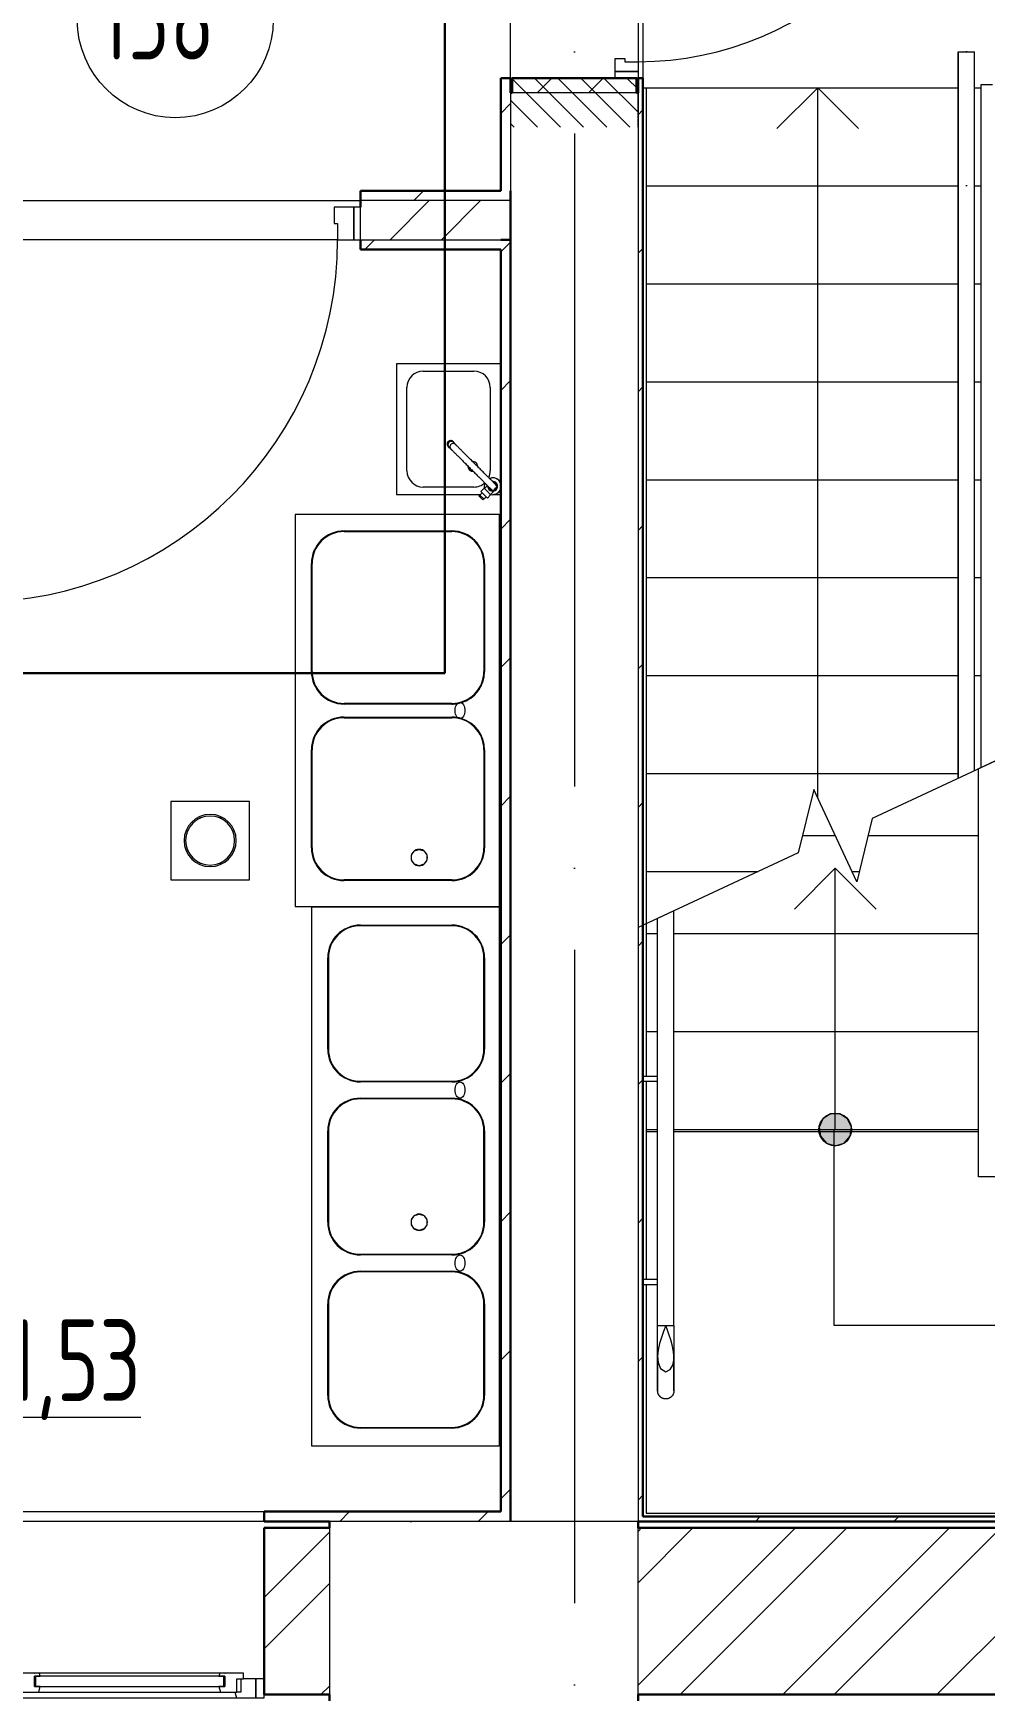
# Model space of a CAD drawing. Header units: millimetres. Extents: x -325553 to 627452, y -28539 to 738858.
# Drawn here: x -8472 to -5559, y 185171 to 190271 of the extents above; entities that cross this region are included whole.
import ezdxf

# ---------------------------------------------------------------- set-up
doc = ezdxf.new("R2010")
doc.units = ezdxf.units.MM
for name, pattern in [('ADSK_Линия сетки', [25, 20, -2.5, 0, -2.5]), ('ADSK_Штриховая_ш2 п1_5', [4.5, 3, -1.5]), ('штриховаяX2', [1.5, 1, -0.5])]:
    doc.linetypes.add(name, pattern=pattern)
doc.layers.add('000_доп.МДУ', color=7, linetype='Continuous')
for name, color, linetype, lineweight in [('_ Окна', 7, 'Continuous', 9), ('RC-Линии_связи-Адресные', 5, 'Continuous', 30), ('Двери', 252, 'Continuous', 9), ('Лестницы', 252, 'Continuous', 9), ('Марки помещений', 252, 'Continuous', 20), ('Обобщенные модели', 252, 'Continuous', 18), ('Ограждение', 252, 'Continuous', 9), ('Окна', 252, 'Continuous', 9), ('Оси', 252, 'Continuous', 9), ('Перекрытие', 252, 'Continuous', 18), ('Сантехника', 252, 'Continuous', 9), ('Стены внутренние', 7, 'Continuous', 18), ('Стены наружные', 7, 'Continuous', 18), ('Стены штриховка', 7, 'Continuous', 9), ('Стрелки вверх', 7, 'Continuous', 18)]:
    doc.layers.add(name, color=color, linetype=linetype, lineweight=lineweight)
doc.styles.add('GOST Common_3', font='', dxfattribs={"height": 3.5})
doc.styles.get('GOST Common_3').set_extended_font_data('GOST 2.304 type A')

# ---------------------------------------------------------------- blocks, each defined once
blk = doc.blocks.new('1 этаж')
at = {"layer": 'Двери', "lineweight": 18, "true_color": 0x636466}
h = blk.add_hatch(dxfattribs=at)
h.set_pattern_fill('FP_2', color=251, angle=-90, style=0, pattern_type=2)
h.set_pattern_definition([(315, (-7555.8, 20411.27), (35.3553, 35.3553), [])])
h.paths.add_polyline_path([(-7750.8, 19726.3), (-7360.8, 19726.3), (-7360.8, 19876.3), (-7750.8, 19876.3)])
h.paths.add_polyline_path([(-7360.8, 20946.3), (-7360.8, 21096.3), (-7750.8, 21096.3), (-7750.8, 20946.3)])
at = {"layer": 'Стрелки вверх', "true_color": 0x636466}
h = blk.add_hatch(color=251, dxfattribs=at)
edge = h.paths.add_edge_path()
edge.add_arc((-6757.1, 16656.3), 50, 0, 360)
blk.add_hatch(color=251, dxfattribs=at).paths.add_polyline_path([(-6757.1, 16606.3), (-6730, 16614.2), (-6711.6, 16635.5), (-6707.6, 16663.4), (-6719.3, 16689), (-6743, 16704.2), (-6771.1, 16704.2), (-6794.8, 16689), (-6806.5, 16663.4), (-6802.5, 16635.5), (-6784.1, 16614.2)])
at = {"layer": '_ Окна', "color": 251, "lineweight": 18, "true_color": 0x636466}
for p, q in [((-9209.8, 14991.3), (-9265.8, 14991.3)), ((-9208.8, 14990.3), (-9209.8, 14991.3)), ((-9207.8, 14991.3), (-9208.8, 14990.3)), ((-9208.8, 14950.3), (-9208.8, 14982.3)), ((-9208.8, 14982.3), (-9190.8, 14982.3)), ((-9190.8, 14950.3), (-9208.8, 14950.3)), ((-9193.2, 14991.3), (-9207.8, 14991.3)), ((-9195.4, 14933.3), (-9190.8, 14950.3)), ((-9190.8, 14982.3), (-9193.2, 14991.3)), ((-8641.4, 14991.3), (-8643.8, 14982.3)), ((-8643.8, 14982.3), (-8625.8, 14982.3)), ((-8625.8, 14950.3), (-8643.8, 14950.3)), ((-8643.8, 14950.3), (-8639.2, 14933.3)), ((-8626.8, 14991.3), (-8641.4, 14991.3)), ((-8625.8, 14990.3), (-8626.8, 14991.3)), ((-8624.8, 14991.3), (-8625.8, 14990.3)), ((-8625.8, 14982.3), (-8625.8, 14950.3)), ((-8568.8, 14991.3), (-8624.8, 14991.3)), ((-8588.8, 14933.3), (-8588.8, 14974.3)), ((-8588.8, 14974.3), (-8568.8, 14974.3)), ((-8576.8, 14974.3), (-8576.8, 14933.3)), ((-8568.8, 14974.3), (-8568.8, 14991.3)), ((-8530.8, 14974.3), (-8568.8, 14974.3)), ((-8530.8, 14916.3), (-8530.8, 14974.3)), ((-9245.8, 14933.3), (-9195.4, 14933.3)), ((-8639.2, 14933.3), (-8588.8, 14933.3)), ((-8594.8, 14933.3), (-8590.2, 14916.3)), ((-8590.2, 14916.3), (-8530.8, 14916.3)), ((-8576.8, 14933.3), (-8588.8, 14933.3))]:
    blk.add_line(p, q, dxfattribs=at)
at = {"layer": '_ Окна', "color": 251, "true_color": 0x636466}
for p, q in [((-9205.8, 14982.3), (-9208.8, 14982.3)), ((-9208.8, 14982.3), (-9208.8, 14950.3)), ((-9208.8, 14950.3), (-9205.8, 14950.3)), ((-8628.8, 14982.3), (-9205.8, 14982.3)), ((-9205.8, 14982.3), (-9205.8, 14950.3)), ((-9205.8, 14950.3), (-9205.8, 14982.3)), ((-9205.8, 14950.3), (-8628.8, 14950.3)), ((-8628.8, 14950.3), (-8628.8, 14982.3)), ((-8628.8, 14982.3), (-8628.8, 14950.3)), ((-8625.8, 14982.3), (-8628.8, 14982.3)), ((-8628.8, 14950.3), (-8625.8, 14950.3)), ((-8625.8, 14950.3), (-8625.8, 14982.3)), ((-8505.8, 14974.3), (-8530.8, 14974.3)), ((-8530.8, 14974.3), (-8530.8, 14916.3)), ((-8530.8, 14916.3), (-8505.8, 14916.3)), ((-8505.8, 14916.3), (-8505.8, 14926.3))]:
    blk.add_line(p, q, dxfattribs=at)
at = {"layer": 'Двери', "color": 251, "true_color": 0x636466}
for p, q in [((-7430.8, 19936.3), (-7400.8, 19936.3)), ((-7430.8, 19896.3), (-7430.8, 19936.3)), ((-7360.8, 19896.3), (-7430.8, 19896.3)), ((-7430.8, 19876.3), (-7430.8, 19896.3)), ((-7430.8, 19896.3), (-7360.8, 19896.3)), ((-7400.8, 19936.3), (-7400.8, 19926.3)), ((-7400.8, 19926.3), (-7360.8, 19926.3)), ((-7360.8, 19926.3), (-7360.8, 19896.3)), ((-7360.8, 19896.3), (-7360.8, 19876.3)), ((-7360.8, 19876.3), (-7430.8, 19876.3)), ((-8230.8, 19481.3), (-8290.8, 19481.3)), ((-8290.8, 19481.3), (-8290.8, 19431.3)), ((-8290.8, 19431.3), (-8280.8, 19431.3)), ((-8280.8, 19431.3), (-8280.8, 19381.3)), ((-8230.8, 19381.3), (-8230.8, 19481.3)), ((-8230.8, 19481.3), (-8230.8, 19381.3)), ((-8210.8, 19481.3), (-8230.8, 19481.3)), ((-8210.8, 19381.3), (-8210.8, 19481.3)), ((-8280.8, 19381.3), (-8230.8, 19381.3)), ((-8230.8, 19381.3), (-8210.8, 19381.3))]:
    blk.add_line(p, q, dxfattribs=at)
at = {"layer": 'Двери', "color": 251, "linetype": 'ADSK_Штриховая_ш2 п1_5', "true_color": 0x636466}
for p, q in [((-7360.8, 19876.3), (-7750.8, 19876.3)), ((-7750.8, 19876.3), (-7750.8, 19726.3)), ((-7360.8, 19726.3), (-7360.8, 19876.3))]:
    blk.add_line(p, q, dxfattribs=at)
at = {"layer": 'Двери', "color": 251, "true_color": 0x636466}
for centre, radius in [((-7360.8, 20896.3), 970), ((-9390.8, 19381.3), 1110)]:
    blk.add_arc(centre, radius, 270, 0, dxfattribs=at)
at = {"layer": 'Лестницы', "color": 251, "true_color": 0x636466}
for p, q in [((-7335.8, 19546.3), (-6380.4, 19546.3)), ((-7335.8, 19546.3), (-6380.4, 19546.3)), ((-6330.4, 19546.3), (-6310.4, 19546.3)), ((-6330.4, 19546.3), (-6310.4, 19546.3)), ((-7335.8, 19246.3), (-6380.4, 19246.3)), ((-7335.8, 19246.3), (-6380.4, 19246.3)), ((-6330.4, 19246.3), (-6310.4, 19246.3)), ((-6330.4, 19246.3), (-6310.4, 19246.3)), ((-7335.8, 18946.3), (-6380.4, 18946.3)), ((-7335.8, 18946.3), (-6380.4, 18946.3)), ((-6330.4, 18946.3), (-6310.4, 18946.3)), ((-6330.4, 18946.3), (-6310.4, 18946.3)), ((-7335.8, 18646.3), (-6380.4, 18646.3)), ((-7335.8, 18646.3), (-6380.4, 18646.3)), ((-6330.4, 18646.3), (-6310.4, 18646.3)), ((-6330.4, 18646.3), (-6310.4, 18646.3)), ((-7335.8, 18346.3), (-6380.4, 18346.3)), ((-7335.8, 18346.3), (-6380.4, 18346.3)), ((-6330.4, 18346.3), (-6310.4, 18346.3)), ((-6330.4, 18346.3), (-6310.4, 18346.3)), ((-7335.8, 18046.3), (-6380.4, 18046.3)), ((-7335.8, 18046.3), (-6380.4, 18046.3)), ((-6330.4, 18046.3), (-6310.4, 18046.3)), ((-6330.4, 18046.3), (-6310.4, 18046.3)), ((-6153.3, 17837.8), (-6643.8, 17609.1)), ((-7335.8, 17746.3), (-6380.4, 17746.3)), ((-7335.8, 17746.3), (-6380.4, 17746.3)), ((-6823.1, 17697.9), (-6870.3, 17503.4)), ((-6691, 17414.7), (-6823.1, 17697.9)), ((-6643.8, 17609.1), (-6691, 17414.7)), ((-6857.5, 17556.3), (-6757.1, 17556.3)), ((-6857.5, 17556.3), (-6757.1, 17556.3)), ((-6656.6, 17556.3), (-6318.3, 17556.3)), ((-6656.6, 17556.3), (-6318.3, 17556.3)), ((-6870.3, 17503.4), (-7360.8, 17274.7)), ((-7335.8, 17446.3), (-6992.9, 17446.3)), ((-7335.8, 17446.3), (-6992.9, 17446.3)), ((-6705.8, 17446.3), (-6683.3, 17446.3)), ((-6705.8, 17446.3), (-6683.3, 17446.3)), ((-7335.8, 17256.3), (-7300.8, 17256.3)), ((-7335.8, 17256.3), (-7300.8, 17256.3)), ((-7250.8, 17256.3), (-6318.3, 17256.3)), ((-7250.8, 17256.3), (-6318.3, 17256.3)), ((-7335.8, 16956.3), (-7300.8, 16956.3)), ((-7335.8, 16956.3), (-7300.8, 16956.3)), ((-7250.8, 16956.3), (-6318.3, 16956.3)), ((-7250.8, 16956.3), (-6318.3, 16956.3)), ((-7335.8, 16656.3), (-7300.8, 16656.3)), ((-7335.8, 16656.3), (-7300.8, 16656.3)), ((-7250.8, 16656.3), (-6318.3, 16656.3)), ((-7250.8, 16656.3), (-6318.3, 16656.3))]:
    blk.add_line(p, q, dxfattribs=at)
at = {"layer": 'Марки помещений', "color": 251, "true_color": 0x636466}
blk.add_circle((-8777.5, 20054.9), 300, dxfattribs=at)
at = {"layer": 'Обобщенные модели', "color": 251, "lineweight": 9, "true_color": 0x636466}
for p, q in [((-8054.6, 17481.9), (-8054.6, 17496.6)), ((-8054.2, 17497.5), (-8045.9, 17508.9)), ((-8044.9, 17509.7), (-8030.8, 17514.3)), ((-8030.8, 17514.3), (-8016.7, 17509.7)), ((-8015.7, 17508.9), (-8007.4, 17497.5)), ((-8007, 17496.6), (-8007, 17481.9)), ((-8045.9, 17469.6), (-8054.2, 17481.1)), ((-8030.8, 17464.3), (-8044.9, 17468.9)), ((-8016.7, 17468.9), (-8030.8, 17464.3)), ((-8007.4, 17481.1), (-8015.7, 17469.6)), ((-8054.6, 16364.9), (-8054.6, 16379.6)), ((-8054.2, 16380.5), (-8045.9, 16391.9)), ((-8044.9, 16392.7), (-8030.8, 16397.3)), ((-8030.8, 16397.3), (-8016.7, 16392.7)), ((-8015.7, 16391.9), (-8007.4, 16380.5)), ((-8007, 16379.6), (-8007, 16364.9)), ((-8045.9, 16352.6), (-8054.2, 16364.1)), ((-8030.8, 16347.3), (-8044.9, 16351.9)), ((-8016.7, 16351.9), (-8030.8, 16347.3)), ((-8007.4, 16364.1), (-8015.7, 16352.6))]:
    blk.add_line(p, q, dxfattribs=at)
for start, end in [(165, 171.9745), (165, 171.9745), (165, 171.9745), (98.0255, 105), (98.0255, 105), (98.0255, 105), (60, 65.3352), (60, 65.3352), (60, 65.3352), (24.6648, 30), (24.6648, 30), (24.6648, 30), (345, 351.9745), (345, 351.9745), (345, 351.9745), (278.0255, 285), (278.0255, 285), (278.0255, 285), (311.1897, 318.8103), (311.1897, 318.8103), (311.1897, 318.8103)]:
    blk.add_arc((-7805.8, 18626.3), 25, start, end, dxfattribs=at)
at = {"layer": 'Ограждение', "color": 251, "true_color": 0x636466}
for p, q in [((-6380.4, 19956.3), (-6380.4, 19856.3)), ((-6380.4, 19956.3), (-6330.4, 19956.3)), ((-6380.4, 19546.3), (-6380.4, 19956.3)), ((-6353.1, 19956.3), (-6357.7, 19956.3)), ((-6330.4, 19856.3), (-6330.4, 19956.3)), ((-6330.4, 19546.3), (-6330.4, 19956.3)), ((-7335.8, 19846.3), (-7335.8, 19546.3)), ((-6380.4, 19856.3), (-6380.4, 19553.7)), ((-6330.4, 19553.7), (-6330.4, 19856.3)), ((-6310.4, 19856.3), (-6275.8, 19856.3)), ((-6310.4, 19546.3), (-6310.4, 19856.3)), ((-7335.8, 19546.3), (-7335.8, 17286.4)), ((-6380.4, 19553.7), (-6380.4, 17731.9)), ((-6380.4, 17731.9), (-6380.4, 19546.3)), ((-6330.4, 17755.2), (-6330.4, 19553.7)), ((-6330.4, 17755.2), (-6330.4, 19546.3)), ((-6310.4, 17764.5), (-6310.4, 19546.3)), ((-6268.3, 17784.2), (-6318.3, 17760.9)), ((-6318.3, 16511.3), (-6318.3, 17760.9)), ((-7250.8, 17326), (-7300.8, 17302.7)), ((-7300.8, 16356.3), (-7300.8, 17302.7)), ((-7250.8, 16356.3), (-7250.8, 17326)), ((-7335.8, 17286.4), (-7345.8, 17281.7)), ((-7335.8, 17286.4), (-7335.8, 16818.9)), ((-7300.8, 16819.2), (-7345.8, 16819.2)), ((-7345.8, 16804.2), (-7300.8, 16804.2)), ((-7335.8, 16804.4), (-7335.8, 16356.3)), ((-5910.8, 16511.3), (-6318.3, 16511.3)), ((-7335.8, 16356.3), (-7335.8, 16196.5)), ((-7300.8, 16056.3), (-7300.8, 16356.3)), ((-7250.8, 16056.3), (-7250.8, 16356.3)), ((-7300.8, 16196.8), (-7345.8, 16196.8)), ((-7345.8, 16181.8), (-7300.8, 16181.8)), ((-7335.8, 16182), (-7335.8, 15481.3)), ((-7300.8, 16056.3), (-7250.8, 16056.3)), ((-7335.8, 15481.3), (-4880.8, 15481.3))]:
    blk.add_line(p, q, dxfattribs=at)
at = {"layer": 'Ограждение', "color": 251, "true_color": 0x636466, "flags": 128}
for points in [[(-7300.8, 15856.3), (-7300.8, 15856.4), (-7300.8, 15856.9), (-7300.8, 15857.7), (-7300.8, 15858.8), (-7300.8, 15860.3), (-7300.8, 15862), (-7300.8, 15864.1), (-7300.8, 15866.4), (-7300.8, 15869.1), (-7300.8, 15872.1), (-7300.8, 15875.3), (-7300.8, 15878.9), (-7300.8, 15882.7), (-7300.8, 15886.8), (-7300.8, 15891.2), (-7300.8, 15895.8), (-7300.8, 15900.8), (-7300.8, 15905.9), (-7300.8, 15911.3), (-7300.8, 15916.9), (-7300.8, 15922.8), (-7300.8, 15928.8), (-7300.8, 15935.1), (-7300.8, 15941.6), (-7300.8, 15948.2), (-7300.8, 15955), (-7300.8, 15962), (-7300.8, 15969.1), (-7300.8, 15976.4), (-7300.8, 15983.8), (-7300.8, 15991.3), (-7300.8, 15998.9), (-7300.8, 16006.6), (-7300.8, 16014.4), (-7300.8, 16022.3), (-7300.8, 16030.2), (-7300.8, 16038.1), (-7300.8, 16046.1), (-7300.8, 16054.1), (-7300.8, 16056.3)], [(-7275.8, 16056.3), (-7282.6, 16038.2), (-7289, 16019.8), (-7294.6, 16000.9), (-7298.8, 15981.6), (-7300.8, 15962.1), (-7299.3, 15942.6), (-7292, 15924.5), (-7275.8, 15914.8)], [(-7275.8, 15914.8), (-7262, 15921.5), (-7254.4, 15935.1), (-7251.2, 15950.4), (-7251, 15966.1), (-7252.8, 15981.6), (-7256, 15996.9), (-7260.1, 16012), (-7265, 16026.9), (-7270.3, 16041.7), (-7275.8, 16056.3)], [(-7250.8, 16056.3), (-7250.8, 16048.3), (-7250.8, 16040.3), (-7250.8, 16032.3), (-7250.8, 16024.4), (-7250.8, 16016.5), (-7250.8, 16008.7), (-7250.8, 16001), (-7250.8, 15993.4), (-7250.8, 15985.8), (-7250.8, 15978.4), (-7250.8, 15971.1), (-7250.8, 15963.9), (-7250.8, 15956.9), (-7250.8, 15950), (-7250.8, 15943.3), (-7250.8, 15936.8), (-7250.8, 15930.5), (-7250.8, 15924.4), (-7250.8, 15918.5), (-7250.8, 15912.8), (-7250.8, 15907.3), (-7250.8, 15902.1), (-7250.8, 15897.1), (-7250.8, 15892.4), (-7250.8, 15888), (-7250.8, 15883.8), (-7250.8, 15879.9), (-7250.8, 15876.2), (-7250.8, 15872.9), (-7250.8, 15869.9), (-7250.8, 15867.1), (-7250.8, 15864.7), (-7250.8, 15862.5), (-7250.8, 15860.7), (-7250.8, 15859.2), (-7250.8, 15858), (-7250.8, 15857.1), (-7250.8, 15856.5), (-7250.8, 15856.3), (-7250.8, 15856.3)], [(-7300.8, 15959.5), (-7300.8, 15952.5), (-7300.8, 15945.8), (-7300.8, 15939.2), (-7300.8, 15932.8), (-7300.8, 15926.6), (-7300.8, 15920.6), (-7300.8, 15914.9), (-7300.8, 15909.3), (-7300.8, 15904), (-7300.8, 15899), (-7300.8, 15894.1), (-7300.8, 15889.6), (-7300.8, 15885.3), (-7300.8, 15881.3), (-7300.8, 15877.6), (-7300.8, 15874.1), (-7300.8, 15870.9), (-7300.8, 15868.1), (-7300.8, 15865.5), (-7300.8, 15863.3), (-7300.8, 15861.3), (-7300.8, 15859.7), (-7300.8, 15858.4), (-7300.8, 15857.4), (-7300.8, 15856.7), (-7300.8, 15856.3), (-7300.8, 15856.3)], [(-7250.8, 15856.3), (-7250.8, 15856.4), (-7250.8, 15856.9), (-7250.8, 15857.7), (-7250.8, 15858.8), (-7250.8, 15860.3), (-7250.8, 15862), (-7250.8, 15864.1), (-7250.8, 15866.4), (-7250.8, 15869.1), (-7250.8, 15872.1), (-7250.8, 15875.3), (-7250.8, 15878.9), (-7250.8, 15882.7), (-7250.8, 15886.8), (-7250.8, 15891.2), (-7250.8, 15895.8), (-7250.8, 15900.8), (-7250.8, 15905.9), (-7250.8, 15911.3), (-7250.8, 15916.9), (-7250.8, 15922.8), (-7250.8, 15928.8), (-7250.8, 15935.1), (-7250.8, 15941.6), (-7250.8, 15948.2), (-7250.8, 15955), (-7250.8, 15959.4)], [(-7275.8, 15831.3), (-7276.8, 15831.3), (-7277.8, 15831.3), (-7278.8, 15831.4), (-7279.8, 15831.6), (-7280.8, 15831.8), (-7281.7, 15832), (-7282.7, 15832.2), (-7283.7, 15832.5), (-7284.6, 15832.9), (-7285.5, 15833.2), (-7286.5, 15833.7), (-7287.3, 15834.1), (-7288.2, 15834.6), (-7289.1, 15835.1), (-7289.9, 15835.6), (-7290.7, 15836.2), (-7291.5, 15836.8), (-7292.3, 15837.5), (-7293, 15838.1), (-7293.7, 15838.9), (-7294.4, 15839.6), (-7295.1, 15840.3), (-7295.7, 15841.1), (-7296.3, 15841.9), (-7296.8, 15842.8), (-7297.4, 15843.6), (-7297.9, 15844.5), (-7298.3, 15845.4), (-7298.7, 15846.3), (-7299.1, 15847.2), (-7299.4, 15848.1), (-7299.8, 15849.1), (-7300, 15850.1), (-7300.2, 15851), (-7300.4, 15852), (-7300.6, 15853), (-7300.7, 15854), (-7300.8, 15855), (-7300.8, 15856), (-7300.8, 15856.3)], [(-7250.8, 15856.3), (-7250.8, 15855.3), (-7250.9, 15854.3), (-7251, 15853.3), (-7251.1, 15852.3), (-7251.3, 15851.3), (-7251.5, 15850.3), (-7251.8, 15849.4), (-7252.1, 15848.4), (-7252.4, 15847.5), (-7252.8, 15846.5), (-7253.2, 15845.6), (-7253.6, 15844.7), (-7254.1, 15843.8), (-7254.6, 15843), (-7255.2, 15842.2), (-7255.7, 15841.3), (-7256.4, 15840.5), (-7257, 15839.8), (-7257.7, 15839), (-7258.4, 15838.3), (-7259.1, 15837.7), (-7259.9, 15837), (-7260.7, 15836.4), (-7261.5, 15835.8), (-7262.3, 15835.2), (-7263.1, 15834.7), (-7264, 15834.2), (-7264.9, 15833.8), (-7265.8, 15833.3), (-7266.7, 15833), (-7267.7, 15832.6), (-7268.6, 15832.3), (-7269.6, 15832.1), (-7270.6, 15831.8), (-7271.6, 15831.6), (-7272.5, 15831.5), (-7273.5, 15831.4), (-7274.5, 15831.3), (-7275.5, 15831.3), (-7275.8, 15831.3)]]:
    blk.add_lwpolyline(points, dxfattribs=at)
at = {"layer": 'Ограждение', "color": 251, "true_color": 0x636466}
blk.add_open_spline([(-6353.4, 19546.3), (-6354.1, 19546.3), (-6355.4, 19546.3), (-6356.7, 19546.3), (-6357.4, 19546.3)], degree=3, dxfattribs=at)
at = {"layer": 'Окна', "color": 251, "true_color": 0x636466}
for p, q in [((-9207.8, 14991.3), (-9209.8, 14991.3)), ((-8641.4, 14991.3), (-9193.2, 14991.3)), ((-8624.8, 14991.3), (-8626.8, 14991.3)), ((-9971.4, 14916.3), (-8590.2, 14916.3)), ((-9195.4, 14933.3), (-8639.2, 14933.3))]:
    blk.add_line(p, q, dxfattribs=at)
at = {"layer": 'Оси', "color": 251, "linetype": 'ADSK_Линия сетки', "ltscale": 100, "true_color": 0x636466}
for p, q in [((-7555.8, 32206.9), (-7555.8, 10956.3)), ((-805.8, 15456.3), (-72528.1, 15456.3))]:
    blk.add_line(p, q, dxfattribs=at)
at = {"layer": 'Перекрытие', "color": 251, "ltscale": 100, "true_color": 0x636466}
for p, q in [((-7345.8, 19846.3), (-6380.4, 19846.3)), ((-6330.4, 19846.3), (-6310.4, 19846.3)), ((-7300.8, 16649.3), (-7335.8, 16649.3)), ((-6318.3, 16649.3), (-7250.8, 16649.3))]:
    blk.add_line(p, q, dxfattribs=at)
at = {"layer": 'Сантехника', "color": 251, "true_color": 0x636466}
for p, q in [((-7780.8, 19001.3), (-8100.8, 19001.3)), ((-8100.8, 19001.3), (-8100.8, 18601.3)), ((-8018.3, 18978.8), (-7863.3, 18978.8)), ((-8068.3, 18673.8), (-8068.3, 18928.8)), ((-7813.3, 18928.8), (-7813.3, 18673.8)), ((-7942.6, 18747.7), (-7940.8, 18745.8)), ((-7940, 18746.4), (-7933.9, 18740.2)), ((-7925.4, 18761.2), (-7927.2, 18763.1)), ((-7919.8, 18754.4), (-7925.9, 18760.5)), ((-7863.3, 18623.8), (-8018.3, 18623.8)), ((-7831.9, 18619.9), (-7841.8, 18610)), ((-7822, 18610), (-7831.9, 18619.9)), ((-7822, 18628.4), (-7831.2, 18619.2)), ((-8100.8, 18601.3), (-7841.8, 18601.3)), ((-7847.7, 18595.7), (-7846.8, 18596.6)), ((-7836.4, 18584.4), (-7847.7, 18595.7)), ((-7847, 18596.4), (-7844.7, 18598.7)), ((-7847, 18596.4), (-7835.7, 18585.1)), ((-7838.3, 18606.5), (-7845.4, 18599.3)), ((-7844.6, 18598.5), (-7845.4, 18599.3)), ((-7844.7, 18598.7), (-7833.4, 18587.3)), ((-7831.9, 18600.1), (-7841.8, 18610)), ((-7835.5, 18585.3), (-7836.4, 18584.4)), ((-7833.4, 18587.3), (-7835.7, 18585.1)), ((-7832.7, 18586.7), (-7833.6, 18587.5)), ((-7832.7, 18586.7), (-7825.6, 18593.8)), ((-7822, 18590.2), (-7831.9, 18600.1)), ((-7812.1, 18600.1), (-7822, 18610)), ((-7822, 18590.2), (-7812.1, 18600.1)), ((-7812.8, 18600.8), (-7799.9, 18613.7)), ((-7805.3, 18601.3), (-7780.8, 18601.3)), ((-8410.8, 18539.3), (-8410.8, 17339.3)), ((-7785.8, 18539.3), (-8410.8, 18539.3)), ((-7785.8, 18539.3), (-7785.8, 17339.3)), ((-7785.8, 18539.3), (-7780.8, 18539.3)), ((-8260.8, 18489.3), (-7930.8, 18489.3)), ((-8260.8, 18487.3), (-7930.8, 18487.3)), ((-8360.8, 18059.3), (-8360.8, 18389.3)), ((-8358.8, 18059.3), (-8358.8, 18389.3)), ((-7832.8, 18389.3), (-7832.8, 18059.3)), ((-7830.8, 18389.3), (-7830.8, 18059.3)), ((-7930.8, 17961.3), (-8260.8, 17961.3)), ((-7930.8, 17959.3), (-8260.8, 17959.3)), ((-8260.8, 17919.3), (-7930.8, 17919.3)), ((-8260.8, 17917.3), (-7930.8, 17917.3)), ((-8360.8, 17518.6), (-8360.8, 17819.3)), ((-8358.8, 17518.6), (-8358.8, 17819.3)), ((-7832.8, 17819.3), (-7832.8, 17518.6)), ((-7830.8, 17819.3), (-7830.8, 17518.6)), ((-8550.8, 17661.3), (-8790.8, 17661.3)), ((-8790.8, 17661.3), (-8790.8, 17421.3)), ((-8550.8, 17421.3), (-8550.8, 17661.3)), ((-8790.8, 17421.3), (-8550.8, 17421.3)), ((-7930.8, 17420.6), (-8260.8, 17420.6)), ((-7930.8, 17418.6), (-8260.8, 17418.6)), ((-8410.8, 17339.3), (-7785.8, 17339.3)), ((-8360.8, 17337.3), (-8360.8, 15687.3)), ((-7785.8, 17337.3), (-8360.8, 17337.3)), ((-7780.8, 17339.3), (-7785.8, 17339.3)), ((-7785.8, 17337.3), (-7785.8, 15687.3)), ((-7785.8, 17337.3), (-7780.8, 17337.3)), ((-8210.8, 17282.3), (-7930.8, 17282.3)), ((-7930.8, 17280.3), (-8210.8, 17280.3)), ((-8310.8, 16902.3), (-8310.8, 17182.3)), ((-8308.8, 17182.3), (-8308.8, 16902.3)), ((-7832.8, 16902.3), (-7832.8, 17182.3)), ((-7830.8, 17182.3), (-7830.8, 16902.3)), ((-8210.8, 16804.3), (-7930.8, 16804.3)), ((-7930.8, 16802.3), (-8210.8, 16802.3)), ((-8210.8, 16752.3), (-7930.8, 16752.3)), ((-7930.8, 16750.3), (-8210.8, 16750.3)), ((-8310.8, 16372.3), (-8310.8, 16652.3)), ((-8308.8, 16652.3), (-8308.8, 16372.3)), ((-7832.8, 16372.3), (-7832.8, 16652.3)), ((-7830.8, 16652.3), (-7830.8, 16372.3)), ((-8210.8, 16274.3), (-7930.8, 16274.3)), ((-7930.8, 16272.3), (-8210.8, 16272.3)), ((-8210.8, 16222.3), (-7930.8, 16222.3)), ((-7930.8, 16220.3), (-8210.8, 16220.3)), ((-8310.8, 15842.3), (-8310.8, 16122.3)), ((-8308.8, 16122.3), (-8308.8, 15842.3)), ((-7832.8, 15842.3), (-7832.8, 16122.3)), ((-7830.8, 16122.3), (-7830.8, 15842.3)), ((-8210.8, 15744.3), (-7930.8, 15744.3)), ((-7930.8, 15742.3), (-8210.8, 15742.3)), ((-8360.8, 15687.3), (-7785.8, 15687.3)), ((-7780.8, 15687.3), (-7785.8, 15687.3))]:
    blk.add_line(p, q, dxfattribs=at)
at = {"layer": 'Сантехника', "color": 251, "true_color": 0x636466, "flags": 128}
for points in [[(-7933.9, 18740.2), (-7933.5, 18739.8), (-7933, 18739.3), (-7932.4, 18738.7), (-7931.6, 18738), (-7930.8, 18737.2), (-7930, 18736.3), (-7929, 18735.3), (-7927.9, 18734.2), (-7926.7, 18733.1), (-7925.5, 18731.8), (-7924.2, 18730.5), (-7922.8, 18729.1), (-7921.3, 18727.6), (-7919.7, 18726.1), (-7918.1, 18724.4), (-7916.4, 18722.7), (-7914.6, 18720.9), (-7912.8, 18719.1), (-7910.9, 18717.2), (-7908.9, 18715.2), (-7906.9, 18713.2), (-7904.8, 18711.2), (-7902.7, 18709), (-7900.6, 18706.9), (-7898.4, 18704.7), (-7896.1, 18702.4), (-7893.8, 18700.1), (-7891.5, 18697.8), (-7889.2, 18695.5), (-7886.8, 18693.1), (-7884.4, 18690.7), (-7882, 18688.3), (-7879.6, 18685.9), (-7877.2, 18683.5), (-7874.7, 18681), (-7872.3, 18678.6), (-7869.9, 18676.2), (-7867.4, 18673.8), (-7865, 18671.3), (-7862.6, 18668.9), (-7860.2, 18666.5), (-7857.9, 18664.2), (-7855.5, 18661.8), (-7853.2, 18659.5), (-7850.9, 18657.3), (-7848.7, 18655), (-7846.5, 18652.8), (-7844.3, 18650.7), (-7842.2, 18648.6), (-7840.2, 18646.5), (-7838.2, 18644.5), (-7836.2, 18642.6), (-7834.3, 18640.7), (-7832.5, 18638.8), (-7830.8, 18637.1), (-7829.1, 18635.4), (-7827.5, 18633.8), (-7825.9, 18632.2), (-7824.4, 18630.8), (-7823.1, 18629.4), (-7821.7, 18628.1), (-7820.5, 18626.8), (-7819.4, 18625.7), (-7818.3, 18624.7), (-7817.4, 18623.7), (-7816.5, 18622.8), (-7815.7, 18622), (-7815, 18621.3), (-7814.4, 18620.8), (-7813.9, 18620.3), (-7813.5, 18619.8), (-7813.2, 18619.5), (-7813, 18619.3), (-7812.9, 18619.2), (-7812.9, 18619.2)], [(-7798.7, 18633.3), (-7798.8, 18633.4), (-7798.9, 18633.5), (-7799.2, 18633.8), (-7799.5, 18634.1), (-7799.9, 18634.5), (-7800.5, 18635.1), (-7801.1, 18635.7), (-7801.8, 18636.4), (-7802.6, 18637.2), (-7803.5, 18638.1), (-7804.5, 18639.1), (-7805.6, 18640.2), (-7806.8, 18641.4), (-7808, 18642.6), (-7809.4, 18644), (-7810.8, 18645.4), (-7812.3, 18646.9), (-7813.8, 18648.4), (-7815.5, 18650.1), (-7817.2, 18651.8), (-7819, 18653.6), (-7820.8, 18655.4), (-7822.7, 18657.3), (-7824.7, 18659.3), (-7826.7, 18661.3), (-7828.8, 18663.4), (-7830.9, 18665.5), (-7833.1, 18667.7), (-7835.3, 18669.9), (-7837.6, 18672.2), (-7839.8, 18674.4), (-7842.2, 18676.8), (-7844.5, 18679.1), (-7846.9, 18681.5), (-7849.3, 18683.9), (-7851.7, 18686.3), (-7854.1, 18688.7), (-7856.5, 18691.1), (-7859, 18693.6), (-7861.4, 18696), (-7863.8, 18698.4), (-7866.2, 18700.9), (-7868.7, 18703.3), (-7871.1, 18705.7), (-7873.4, 18708.1), (-7875.8, 18710.4), (-7878.1, 18712.7), (-7880.4, 18715), (-7882.7, 18717.3), (-7884.9, 18719.6), (-7887.1, 18721.7), (-7889.3, 18723.9), (-7891.4, 18726), (-7893.4, 18728), (-7895.4, 18730), (-7897.4, 18732), (-7899.3, 18733.9), (-7901.1, 18735.7), (-7902.8, 18737.4), (-7904.5, 18739.1), (-7906.1, 18740.7), (-7907.6, 18742.3), (-7909.1, 18743.7), (-7910.5, 18745.1), (-7911.8, 18746.4), (-7913, 18747.6), (-7914.1, 18748.7), (-7915.2, 18749.8), (-7916.1, 18750.7), (-7917, 18751.6), (-7917.7, 18752.4), (-7918.4, 18753), (-7919, 18753.6), (-7919.5, 18754.1), (-7919.8, 18754.4)], [(-7913.4, 17917.7), (-7915.7, 17920.5), (-7917.7, 17923.9), (-7919.2, 17927.9), (-7920.2, 17932.3), (-7920.7, 17936.9), (-7920.7, 17941.6), (-7920.2, 17946.2), (-7919.2, 17950.6), (-7917.7, 17954.6), (-7915.7, 17958), (-7913.4, 17960.8)], [(-7902.1, 17963.5), (-7899.4, 17961.9), (-7897, 17959.5), (-7894.9, 17956.4), (-7893.1, 17952.7), (-7891.9, 17948.5), (-7891.1, 17944), (-7890.8, 17939.3), (-7891.1, 17934.6), (-7891.9, 17930.1), (-7893.1, 17925.9), (-7894.9, 17922.2), (-7897, 17919), (-7899.4, 17916.6), (-7902.1, 17915.1)], [(-7905.8, 16752.3), (-7908.7, 16752.7), (-7911.5, 16754.2), (-7914.1, 16756.5), (-7916.4, 16759.6), (-7918.3, 16763.4), (-7919.7, 16767.7), (-7920.5, 16772.4), (-7920.8, 16777.3), (-7920.5, 16782.1), (-7919.7, 16786.8), (-7918.3, 16791.2), (-7916.4, 16794.9), (-7914.1, 16798.1), (-7911.5, 16800.4), (-7908.7, 16801.8), (-7905.8, 16802.3)], [(-7905.8, 16802.3), (-7902.9, 16801.8), (-7900.1, 16800.4), (-7897.5, 16798.1), (-7895.2, 16794.9), (-7893.3, 16791.2), (-7891.9, 16786.8), (-7891.1, 16782.1), (-7890.8, 16777.3), (-7891.1, 16772.4), (-7891.9, 16767.7), (-7893.3, 16763.4), (-7895.2, 16759.6), (-7897.5, 16756.5), (-7900.1, 16754.2), (-7902.9, 16752.7), (-7905.8, 16752.3)], [(-7905.8, 16222.3), (-7908.7, 16222.7), (-7911.5, 16224.2), (-7914.1, 16226.5), (-7916.4, 16229.6), (-7918.3, 16233.4), (-7919.7, 16237.7), (-7920.5, 16242.4), (-7920.8, 16247.3), (-7920.5, 16252.1), (-7919.7, 16256.8), (-7918.3, 16261.2), (-7916.4, 16264.9), (-7914.1, 16268.1), (-7911.5, 16270.4), (-7908.7, 16271.8), (-7905.8, 16272.3)], [(-7905.8, 16272.3), (-7902.9, 16271.8), (-7900.1, 16270.4), (-7897.5, 16268.1), (-7895.2, 16264.9), (-7893.3, 16261.2), (-7891.9, 16256.8), (-7891.1, 16252.1), (-7890.8, 16247.3), (-7891.1, 16242.4), (-7891.9, 16237.7), (-7893.3, 16233.4), (-7895.2, 16229.6), (-7897.5, 16226.5), (-7900.1, 16224.2), (-7902.9, 16222.7), (-7905.8, 16222.3)]]:
    blk.add_lwpolyline(points, dxfattribs=at)
at = {"layer": 'Сантехника', "color": 251, "true_color": 0x636466}
for centre, radius, start, end in [((-8018.3, 18928.8), 50, 90, 180), ((-7863.3, 18928.8), 50, 0, 90), ((-8018.3, 18673.8), 50, 180, 270), ((-7866.7, 18687.1), 15, 172.2804, 180), ((-7866.7, 18687.1), 15, 180, 277.3859), ((-7866.7, 18687.1), 15, 0, 97.7177), ((-7866.7, 18687.1), 15, 352.6148, 0), ((-7863.3, 18673.8), 50, 334.8556, 0), ((-7863.3, 18673.8), 50, 270, 311.8058), ((-7805.8, 18626.3), 26, 158.0827, 194.3766), ((-7805.8, 18626.3), 15, 180, 225), ((-7805.8, 18626.3), 12.5, 192.9283, 225), ((-7805.8, 18626.3), 15, 225, 45), ((-7805.8, 18626.3), 26, 45, 111.9173), ((-7805.8, 18626.3), 12.5, 225, 45), ((-7805.8, 18626.3), 10, 213.5196, 255), ((-7805.8, 18626.3), 26, 255.6234, 358.713), ((-7805.8, 18626.3), 15, 45, 90), ((-7805.8, 18626.3), 12.5, 45, 77.0717), ((-7805.8, 18626.3), 10, 300, 315), ((-7805.8, 18626.3), 10, 15, 56.4804), ((-7805.8, 18626.3), 10, 315, 330), ((-7805.8, 18626.3), 26, 12.5447, 45), ((-8260.8, 18389.3), 100, 90, 180), ((-8260.8, 18389.3), 98, 90, 180), ((-7930.8, 18389.3), 100, 0, 90), ((-7930.8, 18389.3), 98, 0, 90), ((-8260.8, 18059.3), 100, 180, 270), ((-8260.8, 18059.3), 98, 180, 270), ((-7930.8, 18059.3), 98, 270, 0), ((-7930.8, 18059.3), 100, 286.6954, 0), ((-7930.8, 18059.3), 100, 346.2162, 0), ((-7930.8, 18059.3), 100, 318.0756, 327.3254), ((-7930.8, 18059.3), 100, 332.3085, 341.8484), ((-7930.8, 18059.3), 100, 270, 299.5135), ((-7930.8, 18059.3), 100, 270, 280.0002), ((-7930.8, 18059.3), 100, 302.4383, 313.3296), ((-8260.8, 17819.3), 100, 90, 180), ((-8260.8, 17819.3), 98, 90, 180), ((-7930.8, 17819.3), 100, 79.9998, 90), ((-7930.8, 17819.3), 98, 0, 90), ((-7930.8, 17819.3), 100, 73.3046, 79.9998), ((-7930.8, 17819.3), 100, 0, 73.3046), ((-8670.8, 17541.3), 80, 0, 180), ((-8670.8, 17541.3), 75, 0, 180), ((-8670.8, 17541.3), 75, 109.9712, 115.0288), ((-8670.8, 17541.3), 75, 64.9712, 70.0288), ((-8670.8, 17541.3), 75, 154.9712, 160.0288), ((-8670.8, 17541.3), 75, 19.9712, 25.0288), ((-8670.8, 17541.3), 80, 180, 0), ((-8670.8, 17541.3), 75, 180, 0), ((-8670.8, 17541.3), 75, 199.9712, 205.0288), ((-8670.8, 17541.3), 75, 334.9712, 340.0288), ((-8260.8, 17518.6), 100, 180, 270), ((-8260.8, 17518.6), 98, 180, 270), ((-8030.8, 17489.3), 25, 90, 270), ((-8030.8, 17489.3), 25, 270, 90), ((-7930.8, 17518.6), 100, 270, 0), ((-7930.8, 17518.6), 98, 270, 0), ((-8670.8, 17541.3), 75, 244.9712, 250.0288), ((-8670.8, 17541.3), 75, 289.9712, 295.0288), ((-8210.8, 17182.3), 100, 90, 180), ((-8210.8, 17182.3), 98, 90, 180), ((-7930.8, 17182.3), 100, 0, 90), ((-7930.8, 17182.3), 98, 0, 90), ((-8210.8, 16902.3), 100, 180, 270), ((-8210.8, 16902.3), 98, 180, 270), ((-7930.8, 16902.3), 100, 270, 0), ((-7930.8, 16902.3), 98, 270, 0), ((-8210.8, 16652.3), 100, 90, 180), ((-8210.8, 16652.3), 98, 90, 180), ((-7930.8, 16652.3), 100, 0, 90), ((-7930.8, 16652.3), 98, 0, 90), ((-8210.8, 16372.3), 100, 180, 270), ((-8210.8, 16372.3), 98, 180, 270), ((-8030.8, 16372.3), 25, 90, 270), ((-8030.8, 16372.3), 25, 270, 90), ((-7930.8, 16372.3), 98, 270, 0), ((-7930.8, 16372.3), 100, 270, 0), ((-8210.8, 16122.3), 100, 90, 180), ((-8210.8, 16122.3), 98, 90, 180), ((-7930.8, 16122.3), 100, 0, 90), ((-7930.8, 16122.3), 98, 0, 90), ((-8210.8, 15842.3), 100, 180, 270), ((-8210.8, 15842.3), 98, 180, 270), ((-7930.8, 15842.3), 98, 270, 0), ((-7930.8, 15842.3), 100, 270, 0)]:
    blk.add_arc(centre, radius, start, end, dxfattribs=at)
for centre, major_axis, start_param, end_param in [((-7934.9, 18755.4), (-7.7, -7.7), 4.712389, 6.673869), ((-7933.1, 18753.5), (-7.7, -7.7), 5.513272, 6.680258), ((-7933, 18753.4), (-7.07, -7.07), 4.974188, 5.497787), ((-7933, 18753.4), (-7.07, -7.07), 5.517864, 6.477608), ((-7934.9, 18755.4), (-7.7, -7.7), 2.750806, 4.712389), ((-7933.1, 18753.5), (-7.7, -7.7), 4.712389, 4.975198), ((-7933, 18753.4), (-7.07, -7.07), 4.712389, 4.954111), ((-7933.1, 18753.5), (-7.7, -7.7), 4.449578, 4.712389), ((-7933, 18753.4), (-7.07, -7.07), 4.470667, 4.712389), ((-7933, 18753.4), (-7.07, -7.07), 3.926991, 4.45059), ((-7933.1, 18753.5), (-7.7, -7.7), 2.744374, 3.91149), ((-7933, 18753.4), (-7.07, -7.07), 2.94697, 3.906913)]:
    blk.add_ellipse(centre, major_axis=major_axis, ratio=0.971547, start_param=start_param, end_param=end_param, dxfattribs=at)
for points, knots in [([(-7933.8, 18754.2), (-7934.6, 18753.4), (-7936, 18751.5), (-7936.9, 18748.1), (-7936.6, 18744.6), (-7935.2, 18741.4), (-7933.1, 18739.4), (-7931.6, 18738.5), (-7931.1, 18738.3)], [-1, -1, -1, -1, -0.8888889, -0.7777778, -0.6666667, -0.5555556, -0.4444444, -0.3898544, -0.3898544, -0.3898544, -0.3898544]), ([(-7917.8, 18751.6), (-7918.1, 18752.1), (-7918.9, 18753.6), (-7921, 18755.6), (-7924.1, 18757.1), (-7927.6, 18757.4), (-7931, 18756.4), (-7933, 18755.1), (-7933.8, 18754.2)], [-0.6102501, -0.6102501, -0.6102501, -0.6102501, -0.5555556, -0.4444444, -0.3333333, -0.2222222, -0.1111111, 0, 0, 0, 0])]:
    blk.add_open_spline(points, degree=3, knots=knots, dxfattribs=at)
at = {"layer": 'Стены внутренние', "color": 251, "true_color": 0x636466}
for p, q in [((-7750.8, 19876.3), (-7750.8, 20946.3)), ((-7360.8, 20896.3), (-7360.8, 19926.3)), ((-7750.8, 19831.3), (-7750.8, 19531.3)), ((-7365.8, 19831.3), (-7745.8, 19831.3)), ((-7750.8, 15456.3), (-8305.8, 15456.3)), ((-7360.8, 15456.3), (-7360.8, 15456.3)), ((-8305.8, 15436.3), (-8305.8, 14926.3)), ((-7360.8, 14926.3), (-7360.8, 15436.3))]:
    blk.add_line(p, q, dxfattribs=at)
at = {"layer": 'Стены внутренние', "color": 251, "lineweight": 30, "true_color": 0x636466}
for p, q in [((-7745.8, 19831.3), (-7750.8, 19831.3)), ((-7360.8, 19831.3), (-7365.8, 19831.3)), ((-8305.8, 15456.3), (-8305.8, 15436.3)), ((-7360.8, 15436.3), (-7360.8, 15456.3)), ((-8305.8, 14926.3), (-8305.8, 14906.3)), ((-7360.8, 14906.3), (-7360.8, 14926.3))]:
    blk.add_line(p, q, dxfattribs=at)
at = {"layer": 'Стены наружные', "color": 251, "true_color": 0x636466}
for p, q in [((-7345.8, 20856.3), (-7345.8, 19876.3)), ((-7360.8, 19831.3), (-7360.8, 15456.3)), ((-9460.8, 19501.3), (-8210.8, 19501.3)), ((-8280.8, 19381.3), (-9340.8, 19381.3)), ((-10055.8, 15486.3), (-8505.8, 15486.3))]:
    blk.add_line(p, q, dxfattribs=at)
at = {"layer": 'Стены наружные', "color": 251, "lineweight": 30, "true_color": 0x636466}
for p, q in [((-7780.8, 19876.3), (-7780.8, 19531.3)), ((-7750.8, 19876.3), (-7780.8, 19876.3)), ((-7750.8, 19831.3), (-7750.8, 19876.3)), ((-7745.8, 19876.3), (-7745.8, 19831.3)), ((-7365.8, 19876.3), (-7745.8, 19876.3)), ((-7365.8, 19831.3), (-7365.8, 19876.3)), ((-7345.8, 19876.3), (-7360.8, 19876.3)), ((-7360.8, 19876.3), (-7360.8, 19831.3)), ((-7345.8, 15471.3), (-7345.8, 19876.3)), ((-7780.8, 19531.3), (-8210.8, 19531.3)), ((-8210.8, 19531.3), (-8210.8, 19481.3)), ((-7750.8, 15456.3), (-7750.8, 19531.3)), ((-8210.8, 19381.3), (-8210.8, 19351.3)), ((-7780.8, 19381.3), (-7750.8, 19381.3)), ((-8210.8, 19351.3), (-7780.8, 19351.3)), ((-7780.8, 19351.3), (-7780.8, 15486.3)), ((-7780.8, 15486.3), (-8505.8, 15486.3)), ((-8505.8, 15486.3), (-8505.8, 15456.3)), ((-8505.8, 15456.3), (-8305.8, 15456.3)), ((-7360.8, 15456.3), (-4855.8, 15456.3)), ((-4870.8, 15471.3), (-7345.8, 15471.3)), ((-8305.8, 15436.3), (-8505.8, 15436.3)), ((-8505.8, 15436.3), (-8505.8, 14926.3)), ((-5610.8, 15436.3), (-7360.8, 15436.3)), ((-8505.8, 14926.3), (-8305.8, 14926.3)), ((-7360.8, 14926.3), (-5610.8, 14926.3))]:
    blk.add_line(p, q, dxfattribs=at)
at = {"layer": 'Стены наружные', "color": 251, "linetype": 'Continuous', "lineweight": 9, "true_color": 0x636466}
for p, q in [((-7669.9, 19831.3), (-7624.9, 19876.3)), ((-7512.8, 19831.3), (-7467.8, 19876.3)), ((-7780.8, 19768.1), (-7750.8, 19798.1)), ((-7360.8, 19763.9), (-7345.8, 19778.9)), ((-8119.9, 19381.3), (-7999.9, 19501.3)), ((-8047.7, 19501.3), (-8017.7, 19531.3)), ((-7962.8, 19381.3), (-7842.8, 19501.3)), ((-8197.7, 19351.3), (-8167.7, 19381.3)), ((-7780.8, 19343.9), (-7750.8, 19373.9)), ((-7360.8, 19339.6), (-7345.8, 19354.6)), ((-7780.8, 18919.6), (-7750.8, 18949.6)), ((-7360.8, 18915.3), (-7345.8, 18930.3)), ((-7780.8, 18495.3), (-7750.8, 18525.3)), ((-7360.8, 18491.1), (-7345.8, 18506.1)), ((-7780.8, 18071.1), (-7750.8, 18101.1)), ((-7360.8, 18066.8), (-7345.8, 18081.8)), ((-7780.8, 17646.8), (-7750.8, 17676.8)), ((-7360.8, 17642.5), (-7345.8, 17657.5)), ((-7780.8, 17222.5), (-7750.8, 17252.5)), ((-7360.8, 17218.3), (-7345.8, 17233.3)), ((-7780.8, 16798.3), (-7750.8, 16828.3)), ((-7360.8, 16794), (-7345.8, 16809)), ((-7780.8, 16374), (-7750.8, 16404)), ((-7360.8, 16369.7), (-7345.8, 16384.7)), ((-7780.8, 15949.7), (-7750.8, 15979.7)), ((-7360.8, 15945.5), (-7345.8, 15960.5)), ((-7780.8, 15525.5), (-7750.8, 15555.5)), ((-7360.8, 15521.2), (-7345.8, 15536.2)), ((-8274.3, 15456.3), (-8244.3, 15486.3)), ((-7850, 15456.3), (-7820, 15486.3)), ((-7001.5, 15456.3), (-6986.5, 15471.3)), ((-6577.2, 15456.3), (-6562.2, 15471.3)), ((-8505.8, 15223.7), (-8305.8, 15423.7)), ((-7360.8, 15425.8), (-7350.3, 15436.3)), ((-7360.8, 14954.3), (-6878.8, 15436.3)), ((-7360.8, 15268.6), (-7193.1, 15436.3)), ((-7231.7, 14926.3), (-6721.7, 15436.3)), ((-6917.4, 14926.3), (-6407.4, 15436.3)), ((-6760.2, 14926.3), (-6250.2, 15436.3)), ((-6445.9, 14926.3), (-5935.9, 15436.3)), ((-8505.8, 15066.5), (-8305.8, 15266.5)), ((-8331.7, 14926.3), (-8305.8, 14952.2))]:
    blk.add_line(p, q, dxfattribs=at)
at = {"layer": 'Стены штриховка', "color": 251, "true_color": 0x636466}
for p, q in [((-7750.8, 19501.3), (-8210.8, 19501.3)), ((-8210.8, 19381.3), (-7780.8, 19381.3))]:
    blk.add_line(p, q, dxfattribs=at)
at = {"layer": 'Стрелки вверх', "color": 251, "true_color": 0x636466}
for p, q in [((-6810.8, 19846.3), (-6935.8, 19721.3)), ((-6810.8, 19546.3), (-6810.8, 19846.3)), ((-6810.8, 19846.3), (-6685.8, 19721.3)), ((-6810.8, 19246.3), (-6810.8, 19546.3)), ((-6810.8, 18946.3), (-6810.8, 19246.3)), ((-6810.8, 18646.3), (-6810.8, 18946.3)), ((-6810.8, 18346.3), (-6810.8, 18646.3)), ((-6810.8, 18046.3), (-6810.8, 18346.3)), ((-6810.8, 17746.3), (-6810.8, 18046.3)), ((-6810.8, 17671.5), (-6810.8, 17746.3)), ((-6757.1, 17456.3), (-6882.1, 17331.3)), ((-6757.1, 17256.3), (-6757.1, 17456.3)), ((-6757.1, 17456.3), (-6632.1, 17331.3)), ((-6757.1, 16956.3), (-6757.1, 17256.3)), ((-6757.1, 16656.3), (-6757.1, 16956.3)), ((-6794.8, 16689), (-6806.5, 16663.4)), ((-6771.1, 16704.2), (-6794.8, 16689)), ((-6743, 16704.2), (-6771.1, 16704.2)), ((-6719.3, 16689), (-6743, 16704.2)), ((-6707.6, 16663.4), (-6719.3, 16689)), ((-6806.5, 16663.4), (-6802.5, 16635.5)), ((-6802.5, 16635.5), (-6784.1, 16614.2)), ((-6760.8, 16056.3), (-6760.8, 16656.3)), ((-6730, 16614.2), (-6711.6, 16635.5)), ((-6711.6, 16635.5), (-6707.6, 16663.4)), ((-6784.1, 16614.2), (-6757.1, 16606.3)), ((-6757.1, 16606.3), (-6730, 16614.2)), ((-5455.8, 16056.3), (-6760.8, 16056.3))]:
    blk.add_line(p, q, dxfattribs=at)
blk.add_circle((-6757.1, 16656.3), 50, dxfattribs=at)
at = {"layer": 'Марки помещений', "color": 251, "true_color": 0x636466, "style": 'GOST Common_3', "width": 0.9}
for s, p in [('138', (-9012.4, 19932.6)), ('%%U21,53', (-9418.5, 15825))]:
    blk.add_text(s, height=250, dxfattribs=at).set_placement(p)

msp = doc.modelspace()

# ---------------------------------------------------------------- linework, layer by layer
at = {"layer": 'RC-Линии_связи-Адресные', "color": 3, "linetype": 'штриховаяX2', "ltscale": 2}
for p, q in [((-7212, 188311.9), (-7212, 191859.7)), ((-13038.5, 188311.9), (-7212, 188311.9))]:
    msp.add_line(p, q, dxfattribs=at)

# ---------------------------------------------------------------- block references
at = {"layer": '000_доп.МДУ', "color": 7, "lineweight": 0}
msp.add_blockref('1 этаж', (740.6, 170258), dxfattribs=at)

doc.saveas('drawing.dxf')
